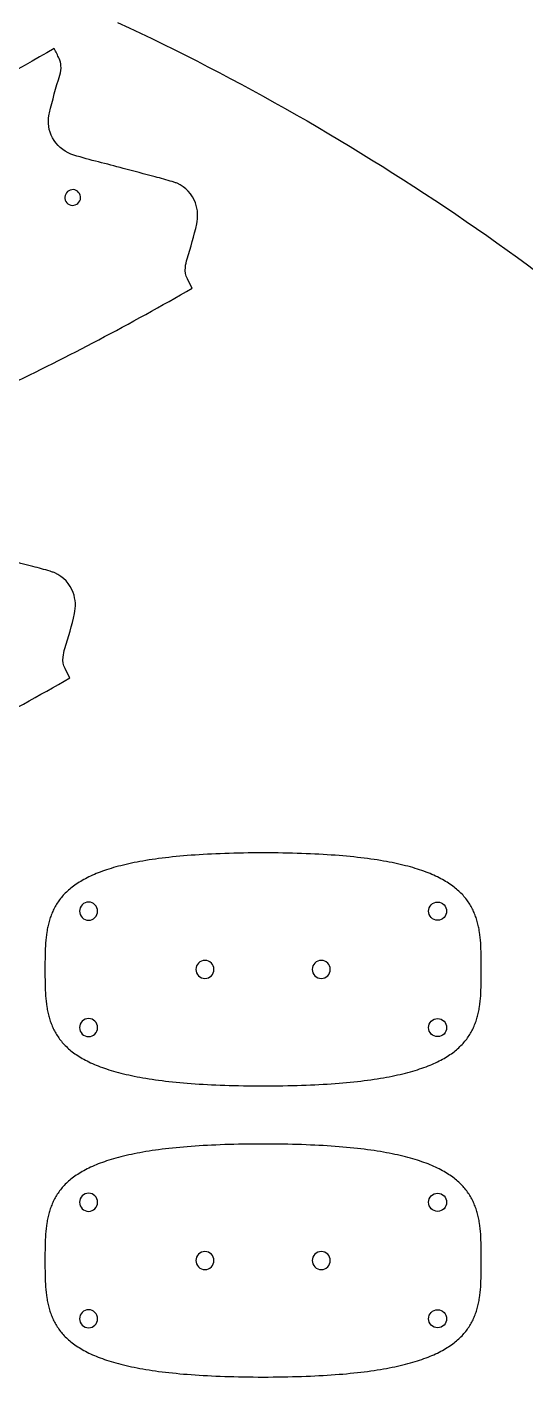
# Model space of a CAD drawing. Extents: x 0.8 to 94.9, y 0.3 to 47.7.
# Drawn here: x 70.02 to 78.58, y 1.29 to 24.47 of the extents above; entities that cross this region are included whole.
import ezdxf

# ---------------------------------------------------------------- set-up
doc = ezdxf.new("R2010")
doc.units = 0
for name, color, linetype in [('THRUCUT_HOLES_SPIRAL_PLUNG', 150, 'CONTINUOUS'), ('THRUCUT_LARGE_PARTS', 18, 'CONTINUOUS'), ('THRUCUT_SMALL_PARTS_TAB_AN', 30, 'CONTINUOUS')]:
    doc.layers.add(name, color=color, linetype=linetype)

msp = doc.modelspace()

# ---------------------------------------------------------------- linework, layer by layer
at = {"layer": 'THRUCUT_HOLES_SPIRAL_PLUNG'}
msp.add_lwpolyline([(70.69, 21.477, 0.414214), (70.875, 21.428, 0.414214), (70.924, 21.612, 0.414214), (70.74, 21.662, 0.414214)], format="xyb", close=True, dxfattribs=at)
at = {"layer": 'THRUCUT_LARGE_PARTS'}
for points in [[(74.438, 30.117, -0.082661), (85.777, 22.343, -0.003905), (86.089, 22.039, 0.001302), (86.398, 21.733, -0.018814), (86.53, 21.855, -0.13858), (86.71, 21.939, -0.052059), (86.864, 21.947, 0.021153), (87.483, 21.943, 0.143407), (87.826, 22.057, 0.207262), (88.071, 22.451, 0.01864), (88.074, 22.479, 0.009096), (88.077, 22.537, 0.01228), (88.081, 22.843, -0.003184), (88.077, 23.413, 0.003184), (88.074, 23.982, -0.01228), (88.078, 24.288, -0.143402), (88.192, 24.631, -0.207262)], [(83.12, 22.911, 0.050017), (75.336, 27.985, 0.006591)], [(71.579, 24.553, -0.082661), (82.918, 16.78, -0.003905)], [(69.669, 18.305, 0.009646), (71.253, 19.102, 0.009316), (72.861, 19.988, -0.018804), (72.777, 20.146, -0.13859), (72.743, 20.342, -0.052059), (72.774, 20.494, 0.021153), (72.938, 21.09, 0.143407), (72.917, 21.451, 0.207262), (72.6, 21.789, 0.01864), (72.574, 21.799, 0.009096), (72.519, 21.817, 0.01228), (72.224, 21.9, -0.003184), (71.673, 22.045, 0.004125), (71.249, 22.155, -0.012375), (70.827, 22.272, -0.173332), (70.486, 22.525, -0.18143), (70.393, 22.922, -0.016873), (70.397, 22.948, -0.008255), (70.408, 22.999, -0.018922), (70.584, 23.643, 0.090254), (70.605, 23.809, 0.096064), (70.574, 23.931, 0.021366), (70.486, 24.101, -0.026361), (66.395, 22.027, -0.026753)], [(69.151, 12.41, 0.009316), (70.759, 13.296, -0.018804), (70.675, 13.455, -0.13859), (70.641, 13.651, -0.052059), (70.673, 13.802, 0.021153), (70.837, 14.398, 0.143407), (70.815, 14.759, 0.207262), (70.499, 15.097, 0.01864), (70.472, 15.108, 0.009096), (70.417, 15.126, 0.01228), (70.122, 15.209, -0.003184), (69.571, 15.353, 0.003184)]]:
    msp.add_lwpolyline(points, format="xyb", dxfattribs=at)
at = {"layer": 'THRUCUT_SMALL_PARTS_TAB_AN'}
for points in [[(74.08, 10.289), (73.993, 10.289), (73.907, 10.288), (73.823, 10.288), (73.74, 10.286), (73.658, 10.285), (73.577, 10.283), (73.498, 10.281), (73.42, 10.279), (73.344, 10.276), (73.268, 10.273), (73.194, 10.27), (73.121, 10.266), (73.05, 10.262), (72.98, 10.258), (72.91, 10.253), (72.843, 10.248), (72.776, 10.243), (72.71, 10.238), (72.646, 10.232), (72.583, 10.226), (72.521, 10.22), (72.46, 10.213), (72.4, 10.206), (72.342, 10.199), (72.284, 10.192), (72.228, 10.184), (72.173, 10.176), (72.118, 10.168), (72.065, 10.159), (72.013, 10.15), (71.962, 10.141), (71.912, 10.132), (71.863, 10.122), (71.815, 10.112), (71.769, 10.102), (71.723, 10.092), (71.678, 10.081), (71.634, 10.07), (71.591, 10.059), (71.549, 10.048), (71.508, 10.036), (71.468, 10.024), (71.428, 10.012), (71.39, 9.999), (71.353, 9.987), (71.316, 9.974), (71.281, 9.961), (71.246, 9.947), (71.212, 9.934), (71.179, 9.92), (71.147, 9.906), (71.115, 9.892), (71.085, 9.877), (71.055, 9.862), (71.026, 9.847), (70.998, 9.832), (70.97, 9.817), (70.944, 9.801), (70.918, 9.785), (70.893, 9.769), (70.868, 9.753), (70.844, 9.737), (70.821, 9.72), (70.799, 9.703), (70.777, 9.686), (70.756, 9.669), (70.736, 9.651), (70.717, 9.634), (70.698, 9.616), (70.679, 9.598), (70.661, 9.58), (70.644, 9.561), (70.628, 9.543), (70.612, 9.524), (70.597, 9.505), (70.582, 9.486), (70.568, 9.466), (70.554, 9.447), (70.541, 9.427), (70.528, 9.407), (70.516, 9.387), (70.504, 9.367), (70.493, 9.347), (70.483, 9.326), (70.472, 9.305), (70.463, 9.285), (70.454, 9.264), (70.445, 9.242), (70.436, 9.221), (70.428, 9.2), (70.421, 9.178), (70.414, 9.156), (70.407, 9.134), (70.401, 9.112), (70.395, 9.09), (70.389, 9.067), (70.384, 9.045), (70.379, 9.022), (70.374, 9), (70.37, 8.977), (70.366, 8.954), (70.362, 8.93), (70.355, 8.884), (70.349, 8.837), (70.345, 8.789), (70.341, 8.741), (70.338, 8.692), (70.335, 8.643), (70.333, 8.594), (70.332, 8.544), (70.331, 8.493), (70.33, 8.392), (70.33, 8.289), (70.33, 8.186), (70.331, 8.085), (70.332, 8.034), (70.333, 7.984), (70.335, 7.935), (70.338, 7.886), (70.341, 7.837), (70.345, 7.789), (70.349, 7.741), (70.355, 7.694), (70.362, 7.648), (70.366, 7.624), (70.37, 7.601), (70.374, 7.578), (70.379, 7.556), (70.384, 7.533), (70.389, 7.511), (70.395, 7.488), (70.401, 7.466), (70.407, 7.444), (70.414, 7.422), (70.421, 7.4), (70.428, 7.379), (70.436, 7.357), (70.445, 7.336), (70.454, 7.315), (70.463, 7.293), (70.472, 7.273), (70.483, 7.252), (70.493, 7.231), (70.504, 7.211), (70.516, 7.191), (70.528, 7.171), (70.541, 7.151), (70.554, 7.131), (70.568, 7.112), (70.582, 7.092), (70.597, 7.073), (70.612, 7.054), (70.628, 7.035), (70.644, 7.017), (70.661, 6.998), (70.679, 6.98), (70.698, 6.962), (70.717, 6.944), (70.736, 6.927), (70.756, 6.909), (70.777, 6.892), (70.799, 6.875), (70.821, 6.858), (70.844, 6.841), (70.868, 6.825), (70.893, 6.809), (70.918, 6.793), (70.944, 6.777), (70.97, 6.761), (70.998, 6.746), (71.026, 6.731), (71.055, 6.716), (71.085, 6.701), (71.115, 6.686), (71.147, 6.672), (71.179, 6.658), (71.212, 6.644), (71.246, 6.631), (71.281, 6.617), (71.316, 6.604), (71.353, 6.591), (71.39, 6.579), (71.428, 6.566), (71.468, 6.554), (71.508, 6.542), (71.549, 6.53), (71.591, 6.519), (71.634, 6.508), (71.678, 6.497), (71.723, 6.486), (71.769, 6.476), (71.815, 6.466), (71.863, 6.456), (71.912, 6.446), (71.962, 6.437), (72.013, 6.428), (72.065, 6.419), (72.118, 6.41), (72.173, 6.402), (72.228, 6.394), (72.284, 6.386), (72.342, 6.379), (72.4, 6.372), (72.46, 6.365), (72.521, 6.358), (72.583, 6.352), (72.646, 6.346), (72.71, 6.34), (72.776, 6.335), (72.843, 6.33), (72.91, 6.325), (72.98, 6.32), (73.05, 6.316), (73.121, 6.312), (73.194, 6.308), (73.268, 6.305), (73.344, 6.302), (73.42, 6.299), (73.498, 6.297), (73.577, 6.295), (73.658, 6.293), (73.74, 6.292), (73.823, 6.29), (73.907, 6.29), (73.993, 6.289), (74.08, 6.289), (74.168, 6.289), (74.253, 6.29), (74.338, 6.29), (74.421, 6.292), (74.503, 6.293), (74.583, 6.295), (74.663, 6.297), (74.74, 6.299), (74.817, 6.302), (74.892, 6.305), (74.966, 6.308), (75.039, 6.312), (75.111, 6.316), (75.181, 6.32), (75.25, 6.325), (75.318, 6.33), (75.385, 6.335), (75.45, 6.34), (75.515, 6.346), (75.578, 6.352), (75.64, 6.358), (75.701, 6.365), (75.76, 6.372), (75.819, 6.379), (75.876, 6.386), (75.933, 6.394), (75.988, 6.402), (76.042, 6.41), (76.095, 6.419), (76.147, 6.428), (76.198, 6.437), (76.248, 6.446), (76.297, 6.456), (76.345, 6.466), (76.392, 6.476), (76.438, 6.486), (76.483, 6.497), (76.527, 6.508), (76.57, 6.519), (76.612, 6.53), (76.653, 6.542), (76.693, 6.554), (76.732, 6.566), (76.77, 6.579), (76.808, 6.591), (76.844, 6.604), (76.88, 6.617), (76.915, 6.631), (76.949, 6.644), (76.982, 6.658), (77.014, 6.672), (77.045, 6.686), (77.076, 6.701), (77.106, 6.716), (77.135, 6.731), (77.163, 6.746), (77.19, 6.761), (77.217, 6.777), (77.243, 6.793), (77.268, 6.809), (77.292, 6.825), (77.316, 6.841), (77.339, 6.858), (77.362, 6.875), (77.383, 6.892), (77.404, 6.909), (77.424, 6.927), (77.444, 6.944), (77.463, 6.962), (77.481, 6.98), (77.499, 6.998), (77.516, 7.017), (77.533, 7.035), (77.549, 7.054), (77.564, 7.073), (77.579, 7.092), (77.593, 7.112), (77.607, 7.131), (77.62, 7.151), (77.633, 7.171), (77.645, 7.191), (77.656, 7.211), (77.667, 7.231), (77.678, 7.252), (77.688, 7.273), (77.698, 7.293), (77.707, 7.315), (77.716, 7.336), (77.724, 7.357), (77.732, 7.379), (77.74, 7.4), (77.747, 7.422), (77.754, 7.444), (77.76, 7.466), (77.766, 7.488), (77.772, 7.511), (77.777, 7.533), (77.782, 7.556), (77.787, 7.578), (77.791, 7.601), (77.795, 7.624), (77.799, 7.648), (77.806, 7.694), (77.811, 7.741), (77.816, 7.789), (77.82, 7.837), (77.823, 7.886), (77.825, 7.935), (77.827, 7.984), (77.829, 8.034), (77.829, 8.085), (77.83, 8.186), (77.83, 8.289), (77.83, 8.392), (77.829, 8.493), (77.829, 8.544), (77.827, 8.594), (77.825, 8.643), (77.823, 8.692), (77.82, 8.741), (77.816, 8.789), (77.811, 8.837), (77.806, 8.884), (77.799, 8.93), (77.795, 8.954), (77.791, 8.977), (77.787, 9), (77.782, 9.022), (77.777, 9.045), (77.772, 9.067), (77.766, 9.09), (77.76, 9.112), (77.754, 9.134), (77.747, 9.156), (77.74, 9.178), (77.732, 9.2), (77.724, 9.221), (77.716, 9.242), (77.707, 9.264), (77.698, 9.285), (77.688, 9.305), (77.678, 9.326), (77.667, 9.347), (77.656, 9.367), (77.645, 9.387), (77.633, 9.407), (77.62, 9.427), (77.607, 9.447), (77.593, 9.466), (77.579, 9.486), (77.564, 9.505), (77.549, 9.524), (77.533, 9.543), (77.516, 9.561), (77.499, 9.58), (77.481, 9.598), (77.463, 9.616), (77.444, 9.634), (77.424, 9.651), (77.404, 9.669), (77.383, 9.686), (77.362, 9.703), (77.339, 9.72), (77.316, 9.737), (77.292, 9.753), (77.268, 9.769), (77.243, 9.785), (77.217, 9.801), (77.19, 9.817), (77.163, 9.832), (77.135, 9.847), (77.106, 9.862), (77.076, 9.877), (77.045, 9.892), (77.014, 9.906), (76.982, 9.92), (76.949, 9.934), (76.915, 9.947), (76.88, 9.961), (76.844, 9.974), (76.808, 9.987), (76.77, 9.999), (76.732, 10.012), (76.693, 10.024), (76.653, 10.036), (76.612, 10.048), (76.57, 10.059), (76.527, 10.07), (76.483, 10.081), (76.438, 10.092), (76.392, 10.102), (76.345, 10.112), (76.297, 10.122), (76.248, 10.132), (76.198, 10.141), (76.147, 10.15), (76.095, 10.159), (76.042, 10.168), (75.988, 10.176), (75.933, 10.184), (75.876, 10.192), (75.819, 10.199), (75.76, 10.206), (75.701, 10.213), (75.64, 10.22), (75.578, 10.226), (75.515, 10.232), (75.45, 10.238), (75.385, 10.243), (75.318, 10.248), (75.25, 10.253), (75.181, 10.258), (75.111, 10.262), (75.039, 10.266), (74.966, 10.27), (74.892, 10.273), (74.817, 10.276), (74.74, 10.279), (74.663, 10.281), (74.583, 10.283), (74.503, 10.285), (74.421, 10.286), (74.338, 10.288), (74.253, 10.288), (74.168, 10.289)], [(74.08, 5.289), (73.993, 5.289), (73.907, 5.288), (73.823, 5.288), (73.74, 5.286), (73.658, 5.285), (73.577, 5.283), (73.498, 5.281), (73.42, 5.279), (73.344, 5.276), (73.268, 5.273), (73.194, 5.27), (73.121, 5.266), (73.05, 5.262), (72.98, 5.258), (72.91, 5.253), (72.843, 5.248), (72.776, 5.243), (72.71, 5.238), (72.646, 5.232), (72.583, 5.226), (72.521, 5.22), (72.46, 5.213), (72.4, 5.206), (72.342, 5.199), (72.284, 5.192), (72.228, 5.184), (72.173, 5.176), (72.118, 5.168), (72.065, 5.159), (72.013, 5.15), (71.962, 5.141), (71.912, 5.132), (71.863, 5.122), (71.815, 5.112), (71.769, 5.102), (71.723, 5.092), (71.678, 5.081), (71.634, 5.07), (71.591, 5.059), (71.549, 5.048), (71.508, 5.036), (71.468, 5.024), (71.428, 5.012), (71.39, 4.999), (71.353, 4.987), (71.316, 4.974), (71.281, 4.961), (71.246, 4.947), (71.212, 4.934), (71.179, 4.92), (71.147, 4.906), (71.115, 4.892), (71.085, 4.877), (71.055, 4.862), (71.026, 4.847), (70.998, 4.832), (70.97, 4.817), (70.944, 4.801), (70.918, 4.785), (70.893, 4.769), (70.868, 4.753), (70.844, 4.737), (70.821, 4.72), (70.799, 4.703), (70.777, 4.686), (70.756, 4.669), (70.736, 4.651), (70.717, 4.634), (70.698, 4.616), (70.679, 4.598), (70.661, 4.58), (70.644, 4.561), (70.628, 4.543), (70.612, 4.524), (70.597, 4.505), (70.582, 4.486), (70.568, 4.466), (70.554, 4.447), (70.541, 4.427), (70.528, 4.407), (70.516, 4.387), (70.504, 4.367), (70.493, 4.347), (70.483, 4.326), (70.472, 4.305), (70.463, 4.285), (70.454, 4.264), (70.445, 4.242), (70.436, 4.221), (70.428, 4.2), (70.421, 4.178), (70.414, 4.156), (70.407, 4.134), (70.401, 4.112), (70.395, 4.09), (70.389, 4.067), (70.384, 4.045), (70.379, 4.022), (70.374, 4), (70.37, 3.977), (70.366, 3.954), (70.362, 3.93), (70.355, 3.884), (70.349, 3.837), (70.345, 3.789), (70.341, 3.741), (70.338, 3.692), (70.335, 3.643), (70.333, 3.594), (70.332, 3.544), (70.331, 3.493), (70.33, 3.392), (70.33, 3.289), (70.33, 3.186), (70.331, 3.085), (70.332, 3.034), (70.333, 2.984), (70.335, 2.935), (70.338, 2.886), (70.341, 2.837), (70.345, 2.789), (70.349, 2.741), (70.355, 2.694), (70.362, 2.648), (70.366, 2.624), (70.37, 2.601), (70.374, 2.578), (70.379, 2.556), (70.384, 2.533), (70.389, 2.511), (70.395, 2.488), (70.401, 2.466), (70.407, 2.444), (70.414, 2.422), (70.421, 2.4), (70.428, 2.379), (70.436, 2.357), (70.445, 2.336), (70.454, 2.315), (70.463, 2.293), (70.472, 2.273), (70.483, 2.252), (70.493, 2.231), (70.504, 2.211), (70.516, 2.191), (70.528, 2.171), (70.541, 2.151), (70.554, 2.131), (70.568, 2.112), (70.582, 2.092), (70.597, 2.073), (70.612, 2.054), (70.628, 2.035), (70.644, 2.017), (70.661, 1.998), (70.679, 1.98), (70.698, 1.962), (70.717, 1.944), (70.736, 1.927), (70.756, 1.909), (70.777, 1.892), (70.799, 1.875), (70.821, 1.858), (70.844, 1.841), (70.868, 1.825), (70.893, 1.809), (70.918, 1.793), (70.944, 1.777), (70.97, 1.761), (70.998, 1.746), (71.026, 1.731), (71.055, 1.716), (71.085, 1.701), (71.115, 1.686), (71.147, 1.672), (71.179, 1.658), (71.212, 1.644), (71.246, 1.631), (71.281, 1.617), (71.316, 1.604), (71.353, 1.591), (71.39, 1.579), (71.428, 1.566), (71.468, 1.554), (71.508, 1.542), (71.549, 1.53), (71.591, 1.519), (71.634, 1.508), (71.678, 1.497), (71.723, 1.486), (71.769, 1.476), (71.815, 1.466), (71.863, 1.456), (71.912, 1.446), (71.962, 1.437), (72.013, 1.428), (72.065, 1.419), (72.118, 1.41), (72.173, 1.402), (72.228, 1.394), (72.284, 1.386), (72.342, 1.379), (72.4, 1.372), (72.46, 1.365), (72.521, 1.358), (72.583, 1.352), (72.646, 1.346), (72.71, 1.34), (72.776, 1.335), (72.843, 1.33), (72.91, 1.325), (72.98, 1.32), (73.05, 1.316), (73.121, 1.312), (73.194, 1.308), (73.268, 1.305), (73.344, 1.302), (73.42, 1.299), (73.498, 1.297), (73.577, 1.295), (73.658, 1.293), (73.74, 1.292), (73.823, 1.29), (73.907, 1.29), (73.993, 1.289), (74.08, 1.289), (74.168, 1.289), (74.253, 1.29), (74.338, 1.29), (74.421, 1.292), (74.503, 1.293), (74.583, 1.295), (74.663, 1.297), (74.74, 1.299), (74.817, 1.302), (74.892, 1.305), (74.966, 1.308), (75.039, 1.312), (75.111, 1.316), (75.181, 1.32), (75.25, 1.325), (75.318, 1.33), (75.385, 1.335), (75.45, 1.34), (75.515, 1.346), (75.578, 1.352), (75.64, 1.358), (75.701, 1.365), (75.76, 1.372), (75.819, 1.379), (75.876, 1.386), (75.933, 1.394), (75.988, 1.402), (76.042, 1.41), (76.095, 1.419), (76.147, 1.428), (76.198, 1.437), (76.248, 1.446), (76.297, 1.456), (76.345, 1.466), (76.392, 1.476), (76.438, 1.486), (76.483, 1.497), (76.527, 1.508), (76.57, 1.519), (76.612, 1.53), (76.653, 1.542), (76.693, 1.554), (76.732, 1.566), (76.77, 1.579), (76.808, 1.591), (76.844, 1.604), (76.88, 1.617), (76.915, 1.631), (76.949, 1.644), (76.982, 1.658), (77.014, 1.672), (77.045, 1.686), (77.076, 1.701), (77.106, 1.716), (77.135, 1.731), (77.163, 1.746), (77.19, 1.761), (77.217, 1.777), (77.243, 1.793), (77.268, 1.809), (77.292, 1.825), (77.316, 1.841), (77.339, 1.858), (77.362, 1.875), (77.383, 1.892), (77.404, 1.909), (77.424, 1.927), (77.444, 1.944), (77.463, 1.962), (77.481, 1.98), (77.499, 1.998), (77.516, 2.017), (77.533, 2.035), (77.549, 2.054), (77.564, 2.073), (77.579, 2.092), (77.593, 2.112), (77.607, 2.131), (77.62, 2.151), (77.633, 2.171), (77.645, 2.191), (77.656, 2.211), (77.667, 2.231), (77.678, 2.252), (77.688, 2.273), (77.698, 2.293), (77.707, 2.315), (77.716, 2.336), (77.724, 2.357), (77.732, 2.379), (77.74, 2.4), (77.747, 2.422), (77.754, 2.444), (77.76, 2.466), (77.766, 2.488), (77.772, 2.511), (77.777, 2.533), (77.782, 2.556), (77.787, 2.578), (77.791, 2.601), (77.795, 2.624), (77.799, 2.648), (77.806, 2.694), (77.811, 2.741), (77.816, 2.789), (77.82, 2.837), (77.823, 2.886), (77.825, 2.935), (77.827, 2.984), (77.829, 3.034), (77.829, 3.085), (77.83, 3.186), (77.83, 3.289), (77.83, 3.392), (77.829, 3.493), (77.829, 3.544), (77.827, 3.594), (77.825, 3.643), (77.823, 3.692), (77.82, 3.741), (77.816, 3.789), (77.811, 3.837), (77.806, 3.884), (77.799, 3.93), (77.795, 3.954), (77.791, 3.977), (77.787, 4), (77.782, 4.022), (77.777, 4.045), (77.772, 4.067), (77.766, 4.09), (77.76, 4.112), (77.754, 4.134), (77.747, 4.156), (77.74, 4.178), (77.732, 4.2), (77.724, 4.221), (77.716, 4.242), (77.707, 4.264), (77.698, 4.285), (77.688, 4.305), (77.678, 4.326), (77.667, 4.347), (77.656, 4.367), (77.645, 4.387), (77.633, 4.407), (77.62, 4.427), (77.607, 4.447), (77.593, 4.466), (77.579, 4.486), (77.564, 4.505), (77.549, 4.524), (77.533, 4.543), (77.516, 4.561), (77.499, 4.58), (77.481, 4.598), (77.463, 4.616), (77.444, 4.634), (77.424, 4.651), (77.404, 4.669), (77.383, 4.686), (77.362, 4.703), (77.339, 4.72), (77.316, 4.737), (77.292, 4.753), (77.268, 4.769), (77.243, 4.785), (77.217, 4.801), (77.19, 4.817), (77.163, 4.832), (77.135, 4.847), (77.106, 4.862), (77.076, 4.877), (77.045, 4.892), (77.014, 4.906), (76.982, 4.92), (76.949, 4.934), (76.915, 4.947), (76.88, 4.961), (76.844, 4.974), (76.808, 4.987), (76.77, 4.999), (76.732, 5.012), (76.693, 5.024), (76.653, 5.036), (76.612, 5.048), (76.57, 5.059), (76.527, 5.07), (76.483, 5.081), (76.438, 5.092), (76.392, 5.102), (76.345, 5.112), (76.297, 5.122), (76.248, 5.132), (76.198, 5.141), (76.147, 5.15), (76.095, 5.159), (76.042, 5.168), (75.988, 5.176), (75.933, 5.184), (75.876, 5.192), (75.819, 5.199), (75.76, 5.206), (75.701, 5.213), (75.64, 5.22), (75.578, 5.226), (75.515, 5.232), (75.45, 5.238), (75.385, 5.243), (75.318, 5.248), (75.25, 5.253), (75.181, 5.258), (75.111, 5.262), (75.039, 5.266), (74.966, 5.27), (74.892, 5.273), (74.817, 5.276), (74.74, 5.279), (74.663, 5.281), (74.583, 5.283), (74.503, 5.285), (74.421, 5.286), (74.338, 5.288), (74.253, 5.288), (74.168, 5.289)]]:
    msp.add_lwpolyline(points, close=True, dxfattribs=at)
for points in [[(71.08, 9.134, 0.414214), (71.235, 9.289, 0.414214), (71.08, 9.444, 0.414214), (70.925, 9.289, 0.414214)], [(77.08, 9.134, -0.414214), (76.925, 9.289, -0.414214), (77.08, 9.444, -0.414214), (77.235, 9.289, -0.414214)], [(73.08, 8.134, 0.414214), (73.235, 8.289, 0.414214), (73.08, 8.444, 0.414214), (72.925, 8.289, 0.414214)], [(75.08, 8.134, 0.414214), (75.235, 8.289, 0.414214), (75.08, 8.444, 0.414214), (74.925, 8.289, 0.414214)], [(71.08, 7.134, 0.414214), (71.235, 7.289, 0.414214), (71.08, 7.444, 0.414214), (70.925, 7.289, 0.414214)], [(77.08, 7.134, -0.414214), (76.925, 7.289, -0.414214), (77.08, 7.444, -0.414214), (77.235, 7.289, -0.414214)], [(71.08, 4.134, 0.414214), (71.235, 4.289, 0.414214), (71.08, 4.444, 0.414214), (70.925, 4.289, 0.414214)], [(77.08, 4.134, -0.414214), (76.925, 4.289, -0.414214), (77.08, 4.444, -0.414214), (77.235, 4.289, -0.414214)], [(73.08, 3.134, 0.414214), (73.235, 3.289, 0.414214), (73.08, 3.444, 0.414214), (72.925, 3.289, 0.414214)], [(75.08, 3.134, 0.414214), (75.235, 3.289, 0.414214), (75.08, 3.444, 0.414214), (74.925, 3.289, 0.414214)], [(71.08, 2.134, 0.414214), (71.235, 2.289, 0.414214), (71.08, 2.444, 0.414214), (70.925, 2.289, 0.414214)], [(77.08, 2.134, -0.414214), (76.925, 2.289, -0.414214), (77.08, 2.444, -0.414214), (77.235, 2.289, -0.414214)]]:
    msp.add_lwpolyline(points, format="xyb", close=True, dxfattribs=at)

doc.saveas('drawing.dxf')
